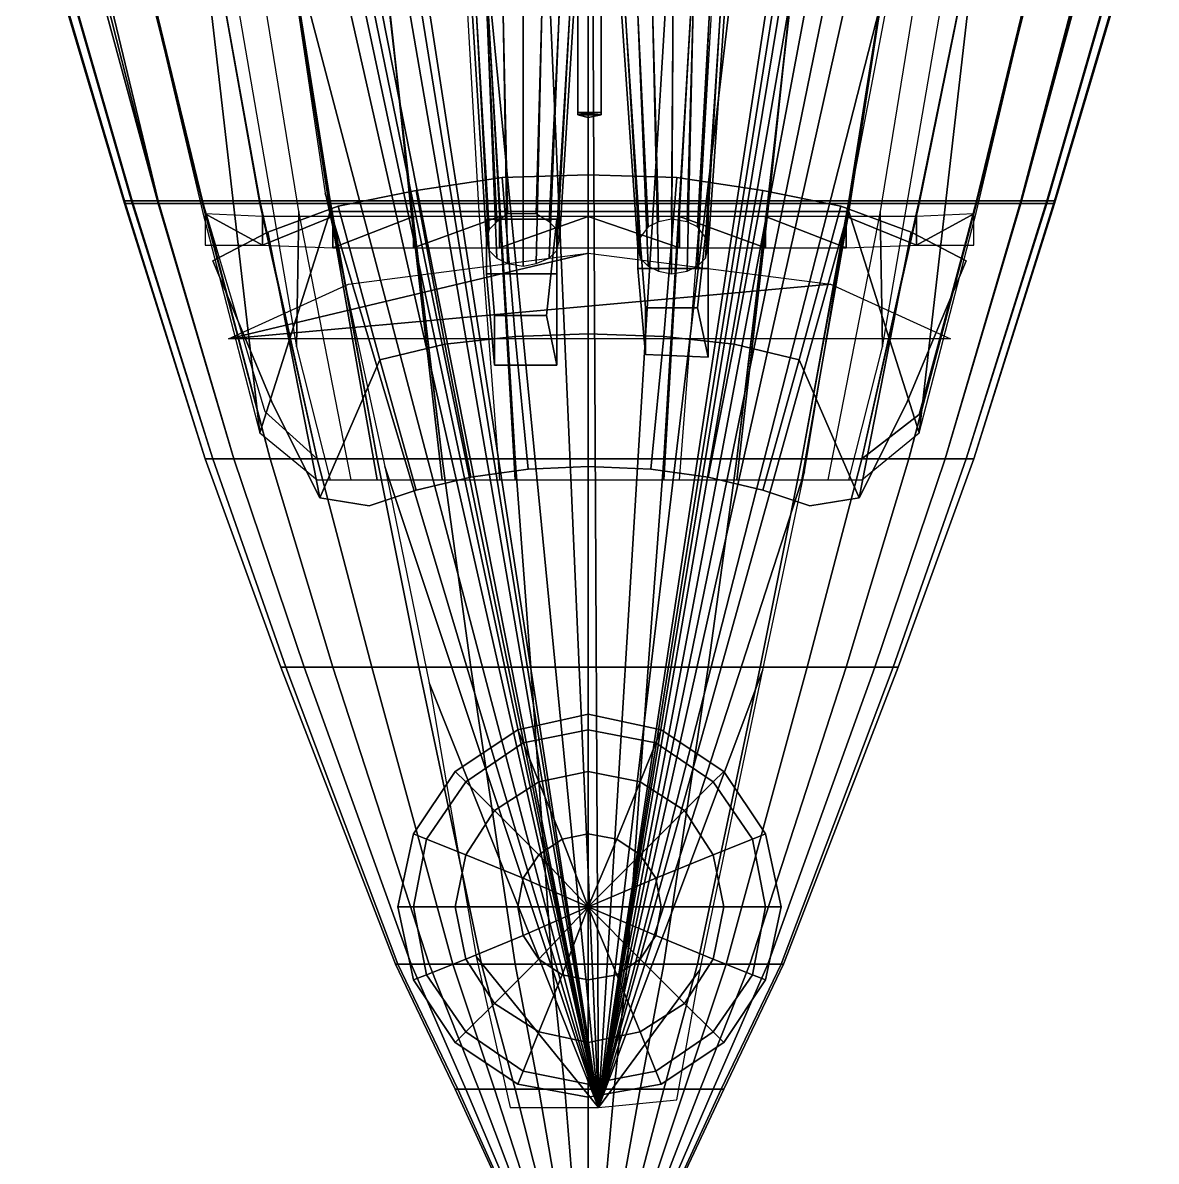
# Model space of a CAD drawing. Extents: x -1726 to 1721, y -2579 to 1769.
# Drawn here: x -217 to 218, y -1821.6 to -1384.6 of the extents above; entities that cross this region are included whole.
import ezdxf

# ---------------------------------------------------------------- set-up
doc = ezdxf.new("R2010")
doc.units = 0

msp = doc.modelspace()

# ---------------------------------------------------------------- linework, layer by layer
at = {"layer": '139051', "color": 1}
for points in [[(-55, -1508, -704), (-28, -1505, -694), (-33, -1444, -679), (-66, -1449, -691)], [(-28, -1505, -694), (0, -1504, -691), (0, -1443, -675), (-33, -1444, -679)], [(34, -1444, -679), (0, -1443, -675), (0, -1504, -691), (29, -1505, -694)], [(67, -1449, -691), (34, -1444, -679), (29, -1505, -694), (56, -1508, -704)], [(-80, -1514, -719), (-55, -1508, -704), (-66, -1449, -691), (-96, -1455, -709)], [(97, -1455, -709), (67, -1449, -691), (56, -1508, -704), (81, -1514, -719)], [(-103, -1567, -759), (-80, -1514, -719), (-96, -1455, -709), (-123, -1465, -734)], [(124, -1465, -734), (97, -1455, -709), (81, -1514, -719), (104, -1567, -759)], [(-121, -1531, -765), (-103, -1567, -759), (-123, -1465, -734), (-144, -1476, -765)], [(145, -1476, -765), (124, -1465, -734), (104, -1567, -759), (122, -1531, -765)], [(-45, -1559, -717), (-23, -1556, -709), (-28, -1505, -694), (-55, -1508, -704)], [(-23, -1556, -709), (0, -1555, -706), (0, -1504, -691), (-28, -1505, -694)], [(29, -1505, -694), (0, -1504, -691), (0, -1555, -706), (24, -1556, -709)], [(56, -1508, -704), (29, -1505, -694), (24, -1556, -709), (46, -1559, -717)], [(-66, -1564, -729), (-45, -1559, -717), (-55, -1508, -704), (-80, -1514, -719)], [(81, -1514, -719), (56, -1508, -704), (46, -1559, -717), (67, -1564, -729)], [(-84, -1570, -747), (-66, -1564, -729), (-80, -1514, -719), (-103, -1567, -759)], [(104, -1567, -759), (81, -1514, -719), (67, -1564, -729), (85, -1570, -747)]]:
    msp.add_3dface(points, dxfattribs=at)
at = {"layer": '140193', "color": 1}
for points in [[(-66, -1449, -691), (-33, -1444, -679), (-28, -1505, -694), (-55, -1508, -704)], [(-33, -1444, -679), (0, -1443, -675), (0, -1504, -691), (-28, -1505, -694)], [(29, -1505, -694), (0, -1504, -691), (0, -1443, -675), (34, -1444, -679)], [(56, -1508, -704), (29, -1505, -694), (34, -1444, -679), (67, -1449, -691)], [(-96, -1455, -709), (-66, -1449, -691), (-55, -1508, -704), (-80, -1514, -719)], [(81, -1514, -719), (56, -1508, -704), (67, -1449, -691), (97, -1455, -709)], [(-123, -1465, -734), (-96, -1455, -709), (-80, -1514, -719), (-103, -1567, -759)], [(104, -1567, -759), (81, -1514, -719), (97, -1455, -709), (124, -1465, -734)], [(-144, -1476, -765), (-123, -1465, -734), (-103, -1567, -759), (-121, -1531, -765)], [(122, -1531, -765), (104, -1567, -759), (124, -1465, -734), (145, -1476, -765)], [(-55, -1508, -704), (-28, -1505, -694), (-23, -1556, -709), (-45, -1559, -717)], [(-28, -1505, -694), (0, -1504, -691), (0, -1555, -706), (-23, -1556, -709)], [(24, -1556, -709), (0, -1555, -706), (0, -1504, -691), (29, -1505, -694)], [(46, -1559, -717), (24, -1556, -709), (29, -1505, -694), (56, -1508, -704)], [(-80, -1514, -719), (-55, -1508, -704), (-45, -1559, -717), (-66, -1564, -729)], [(67, -1564, -729), (46, -1559, -717), (56, -1508, -704), (81, -1514, -719)], [(-103, -1567, -759), (-80, -1514, -719), (-66, -1564, -729), (-84, -1570, -747)], [(85, -1570, -747), (67, -1564, -729), (81, -1514, -719), (104, -1567, -759)]]:
    msp.add_3dface(points, dxfattribs=at)
at = {"layer": '141335', "color": 1}
for points in [[(-138, -1506, -773), (-92, -1485, -717), (0, -1473, -684), (-138, -1506, -773)], [(-138, -1506, -773), (0, -1473, -684), (0, -1473, -684), (-138, -1506, -773)], [(-138, -1506, -773), (0, -1473, -684), (93, -1485, -717), (-138, -1506, -773)], [(-138, -1506, -773), (93, -1485, -717), (139, -1506, -773), (-138, -1506, -773)]]:
    msp.add_3dface(points, dxfattribs=at)
at = {"layer": '186173', "color": 1}
for points in [[(0, -1419, -860), (-4, -1419, -857), (-4, -1247, -822), (0, -1246, -825)], [(-4, -1419, -857), (-4, -1420, -852), (-4, -1248, -817), (-4, -1247, -822)], [(-4, -1420, -852), (0, -1421, -849), (0, -1249, -814), (-4, -1248, -817)], [(5, -1419, -857), (0, -1419, -860), (0, -1246, -825), (5, -1247, -822)], [(0, -1421, -849), (5, -1420, -852), (5, -1248, -817), (0, -1249, -814)], [(5, -1420, -852), (5, -1419, -857), (5, -1247, -822), (5, -1248, -817)], [(-4, -1420, -852), (-4, -1419, -857), (0, -1419, -860), (-4, -1420, -852)], [(-4, -1420, -852), (0, -1419, -860), (5, -1419, -857), (-4, -1420, -852)], [(-4, -1420, -852), (5, -1419, -857), (5, -1420, -852), (-4, -1420, -852)], [(-4, -1420, -852), (5, -1420, -852), (0, -1421, -849), (-4, -1420, -852)]]:
    msp.add_3dface(points, dxfattribs=at)
at = {"layer": '249143', "color": 1}
for points in [[(-38, -1472, -930), (-35, -1475, -927), (-42, -1302, -885), (-47, -1305, -892)], [(-35, -1475, -927), (-31, -1477, -924), (-34, -1300, -880), (-42, -1302, -885)], [(-31, -1477, -924), (-25, -1478, -924), (-25, -1299, -879), (-34, -1300, -880)], [(-25, -1478, -924), (-20, -1477, -924), (-16, -1300, -880), (-25, -1299, -879)], [(-20, -1477, -924), (-15, -1475, -927), (-8, -1302, -885), (-16, -1300, -880)], [(-15, -1475, -927), (-12, -1472, -930), (-3, -1305, -892), (-8, -1302, -885)], [(-39, -1468, -933), (-38, -1472, -930), (-47, -1305, -892), (-49, -1308, -901)], [(-12, -1472, -930), (-11, -1468, -933), (-1, -1308, -901), (-3, -1305, -892)], [(-38, -1464, -937), (-39, -1468, -933), (-49, -1308, -901), (-47, -1312, -909)], [(-11, -1468, -933), (-12, -1464, -937), (-3, -1312, -909), (-1, -1308, -901)], [(-35, -1461, -940), (-38, -1464, -937), (-47, -1312, -909), (-42, -1315, -917)], [(-31, -1458, -942), (-35, -1461, -940), (-42, -1315, -917), (-34, -1317, -921)], [(-15, -1461, -940), (-20, -1458, -942), (-16, -1317, -921), (-8, -1315, -917)], [(-12, -1464, -937), (-15, -1461, -940), (-8, -1315, -917), (-3, -1312, -909)], [(-25, -1458, -943), (-31, -1458, -942), (-34, -1317, -921), (-25, -1317, -923)], [(-20, -1458, -942), (-25, -1458, -943), (-25, -1317, -923), (-16, -1317, -921)]]:
    msp.add_3dface(points, dxfattribs=at)
at = {"layer": '255511', "color": 1}
for points in [[(16, -1306, -882), (10, -1309, -890), (20, -1475, -933), (23, -1478, -930)], [(23, -1305, -878), (16, -1306, -882), (23, -1478, -930), (27, -1480, -928)], [(33, -1304, -876), (23, -1305, -878), (27, -1480, -928), (32, -1481, -927)], [(42, -1305, -878), (33, -1304, -876), (32, -1481, -927), (38, -1480, -928)], [(50, -1306, -882), (42, -1305, -878), (38, -1480, -928), (42, -1478, -930)], [(55, -1309, -890), (50, -1306, -882), (42, -1478, -930), (45, -1475, -933)], [(10, -1309, -890), (8, -1312, -898), (19, -1471, -936), (20, -1475, -933)], [(57, -1312, -898), (55, -1309, -890), (45, -1475, -933), (46, -1471, -936)], [(8, -1312, -898), (10, -1316, -907), (20, -1467, -940), (19, -1471, -936)], [(55, -1316, -907), (57, -1312, -898), (46, -1471, -936), (45, -1467, -940)], [(10, -1316, -907), (16, -1318, -914), (23, -1463, -943), (20, -1467, -940)], [(16, -1318, -914), (23, -1320, -919), (27, -1461, -945), (23, -1463, -943)], [(42, -1320, -919), (50, -1318, -914), (42, -1463, -943), (38, -1461, -945)], [(50, -1318, -914), (55, -1316, -907), (45, -1467, -940), (42, -1463, -943)], [(23, -1320, -919), (33, -1321, -921), (32, -1460, -945), (27, -1461, -945)], [(33, -1321, -921), (42, -1320, -919), (38, -1461, -945), (32, -1460, -945)]]:
    msp.add_3dface(points, dxfattribs=at)
at = {"layer": '258197', "color": 1}
for points in [[(4, -1801, -884), (-94, -799, -1079), (-151, -796, -1080), (4, -1801, -884)], [(4, -1801, -884), (-151, -796, -1080), (-150, -848, -1072), (4, -1801, -884)], [(4, -1801, -884), (-40, -799, -1079), (-94, -799, -1079), (4, -1801, -884)], [(4, -1801, -884), (-1, -799, -1079), (-40, -799, -1079), (4, -1801, -884)], [(4, -1801, -884), (65, -799, -1079), (-1, -799, -1079), (4, -1801, -884)], [(4, -1801, -884), (154, -856, -1071), (157, -799, -1079), (4, -1801, -884)], [(4, -1801, -884), (157, -799, -1079), (123, -799, -1079), (4, -1801, -884)], [(4, -1801, -884), (123, -799, -1079), (65, -799, -1079), (4, -1801, -884)], [(4, -1801, -884), (-150, -848, -1072), (-146, -931, -1060), (4, -1801, -884)], [(4, -1801, -884), (147, -933, -1059), (154, -856, -1071), (4, -1801, -884)], [(4, -1801, -884), (-146, -931, -1060), (-140, -1073, -1038), (4, -1801, -884)], [(4, -1801, -884), (143, -997, -1050), (147, -933, -1059), (4, -1801, -884)], [(4, -1801, -884), (144, -1057, -1041), (143, -997, -1050), (4, -1801, -884)], [(4, -1801, -884), (139, -1141, -1028), (144, -1057, -1041), (4, -1801, -884)], [(4, -1801, -884), (-140, -1073, -1038), (-133, -1132, -1030), (4, -1801, -884)], [(4, -1801, -884), (-133, -1132, -1030), (-124, -1200, -1019), (4, -1801, -884)], [(4, -1801, -884), (128, -1246, -1012), (139, -1141, -1028), (4, -1801, -884)], [(4, -1801, -884), (-124, -1200, -1019), (-121, -1249, -1012), (4, -1801, -884)], [(4, -1801, -884), (-121, -1249, -1012), (-117, -1342, -989), (4, -1801, -884)], [(4, -1801, -884), (122, -1339, -990), (128, -1246, -1012), (4, -1801, -884)], [(4, -1801, -884), (99, -1460, -961), (122, -1339, -990), (4, -1801, -884)], [(4, -1801, -884), (-117, -1342, -989), (-101, -1450, -962), (4, -1801, -884)], [(4, -1801, -884), (-101, -1450, -962), (-78, -1555, -937), (4, -1801, -884)], [(4, -1801, -884), (83, -1557, -936), (99, -1460, -961), (4, -1801, -884)], [(4, -1801, -884), (-78, -1555, -937), (-61, -1638, -914), (4, -1801, -884)], [(4, -1801, -884), (67, -1633, -915), (83, -1557, -936), (4, -1801, -884)], [(4, -1801, -884), (43, -1748, -892), (67, -1633, -915), (4, -1801, -884)], [(4, -1801, -884), (-61, -1638, -914), (-43, -1743, -893), (4, -1801, -884)], [(4, -1801, -884), (-43, -1743, -893), (-30, -1801, -884), (4, -1801, -884)], [(4, -1801, -884), (34, -1798, -885), (43, -1748, -892), (4, -1801, -884)]]:
    msp.add_3dface(points, dxfattribs=at)
at = {"layer": '258645', "color": 1}
for points in [[(-147, -1458, -748), (-147, -1470, -748), (-125, -1470, -720), (-147, -1458, -748)], [(-125, -1470, -720), (-125, -1459, -720), (-147, -1458, -748), (-125, -1470, -720)], [(-98, -1459, -697), (-125, -1470, -720), (-98, -1471, -697), (-98, -1459, -697)], [(-98, -1459, -697), (-125, -1459, -720), (-125, -1470, -720), (-98, -1459, -697)], [(-67, -1459, -680), (-98, -1471, -697), (-67, -1471, -680), (-67, -1459, -680)], [(-67, -1459, -680), (-98, -1459, -697), (-98, -1471, -697), (-67, -1459, -680)], [(-34, -1459, -669), (-67, -1471, -680), (-34, -1471, -669), (-34, -1459, -669)], [(-34, -1459, -669), (-67, -1459, -680), (-67, -1471, -680), (-34, -1459, -669)], [(0, -1459, -666), (-34, -1471, -669), (0, -1471, -666), (0, -1459, -666)], [(-34, -1471, -669), (0, -1459, -666), (-34, -1459, -669), (-34, -1471, -669)], [(0, -1471, -666), (35, -1471, -669), (0, -1459, -666), (0, -1471, -666)], [(35, -1459, -669), (0, -1459, -666), (35, -1471, -669), (35, -1459, -669)], [(35, -1471, -669), (68, -1471, -680), (35, -1459, -669), (35, -1471, -669)], [(68, -1471, -680), (68, -1459, -680), (35, -1459, -669), (68, -1471, -680)], [(68, -1471, -680), (99, -1471, -697), (68, -1459, -680), (68, -1471, -680)], [(99, -1471, -697), (99, -1459, -697), (68, -1459, -680), (99, -1471, -697)], [(99, -1471, -697), (126, -1470, -720), (99, -1459, -697), (99, -1471, -697)], [(126, -1470, -720), (126, -1459, -720), (99, -1459, -697), (126, -1470, -720)], [(126, -1470, -720), (148, -1470, -748), (148, -1458, -748), (126, -1470, -720)], [(148, -1458, -748), (126, -1459, -720), (126, -1470, -720), (148, -1458, -748)]]:
    msp.add_3dface(points, dxfattribs=at)
at = {"layer": '261781', "color": 1}
for points in [[(-209, -1336, -892), (-213, -1336, -850), (-178, -1454, -850), (-175, -1454, -885)], [(-213, -1336, -850), (-209, -1336, -808), (-175, -1454, -815), (-178, -1454, -850)], [(-197, -1336, -932), (-209, -1336, -892), (-175, -1454, -885), (-165, -1454, -918)], [(-209, -1336, -808), (-195, -1336, -773), (-165, -1454, -781), (-175, -1454, -815)], [(-177, -1336, -969), (-197, -1336, -932), (-165, -1454, -918), (-148, -1454, -949)], [(-195, -1336, -773), (-177, -1336, -731), (-148, -1454, -750), (-165, -1454, -781)], [(-147, -1336, -997), (-177, -1336, -969), (-148, -1454, -949), (-126, -1454, -977)], [(-118, -1336, -1028), (-147, -1336, -997), (-126, -1454, -977), (-99, -1454, -999)], [(-81, -1336, -1048), (-118, -1336, -1028), (-99, -1454, -999), (-68, -1454, -1016)], [(-41, -1336, -1060), (-81, -1336, -1048), (-68, -1454, -1016), (-34, -1454, -1026)], [(0, -1336, -1064), (-41, -1336, -1060), (-34, -1454, -1026), (0, -1454, -1029)], [(0, -1454, -1029), (35, -1454, -1026), (42, -1336, -1060), (0, -1336, -1064)], [(35, -1454, -1026), (69, -1454, -1016), (82, -1336, -1048), (42, -1336, -1060)], [(69, -1454, -1016), (100, -1454, -999), (119, -1336, -1028), (82, -1336, -1048)], [(100, -1454, -999), (127, -1454, -977), (151, -1336, -997), (119, -1336, -1028)], [(127, -1454, -977), (149, -1454, -949), (178, -1336, -969), (151, -1336, -997)], [(166, -1454, -781), (149, -1454, -750), (178, -1336, -731), (197, -1335, -773)], [(149, -1454, -949), (166, -1454, -918), (198, -1336, -932), (178, -1336, -969)], [(176, -1454, -815), (166, -1454, -781), (197, -1335, -773), (210, -1336, -808)], [(166, -1454, -918), (176, -1454, -885), (210, -1336, -892), (198, -1336, -932)], [(176, -1454, -885), (179, -1454, -850), (214, -1336, -850), (210, -1336, -892)], [(179, -1454, -850), (176, -1454, -815), (210, -1336, -808), (214, -1336, -850)], [(-175, -1454, -885), (-178, -1454, -850), (-147, -1552, -850), (-144, -1552, -879)], [(-178, -1454, -850), (-175, -1454, -815), (-144, -1552, -821), (-147, -1552, -850)], [(-165, -1454, -918), (-175, -1454, -885), (-144, -1552, -879), (-136, -1552, -906)], [(-175, -1454, -815), (-165, -1454, -781), (-136, -1552, -793), (-144, -1552, -821)], [(-148, -1454, -949), (-165, -1454, -918), (-136, -1552, -906), (-122, -1552, -932)], [(-165, -1454, -781), (-148, -1454, -750), (-122, -1552, -768), (-136, -1552, -793)], [(-126, -1454, -977), (-148, -1454, -949), (-122, -1552, -932), (-104, -1552, -954)], [(-99, -1454, -999), (-126, -1454, -977), (-104, -1552, -954), (-81, -1552, -973)], [(-68, -1454, -1016), (-99, -1454, -999), (-81, -1552, -973), (-56, -1552, -986)], [(-34, -1454, -1026), (-68, -1454, -1016), (-56, -1552, -986), (-28, -1552, -995)], [(0, -1454, -1029), (-34, -1454, -1026), (-28, -1552, -995), (0, -1552, -998)], [(0, -1552, -998), (29, -1552, -995), (35, -1454, -1026), (0, -1454, -1029)], [(29, -1552, -995), (57, -1552, -986), (69, -1454, -1016), (35, -1454, -1026)], [(57, -1552, -986), (82, -1552, -973), (100, -1454, -999), (69, -1454, -1016)], [(82, -1552, -973), (105, -1552, -954), (127, -1454, -977), (100, -1454, -999)], [(105, -1552, -954), (123, -1552, -932), (149, -1454, -949), (127, -1454, -977)], [(123, -1552, -768), (105, -1552, -745), (127, -1535, -756), (149, -1454, -750)], [(123, -1552, -932), (137, -1552, -906), (166, -1454, -918), (149, -1454, -949)], [(137, -1552, -793), (123, -1552, -768), (149, -1454, -750), (166, -1454, -781)], [(137, -1552, -906), (145, -1552, -879), (176, -1454, -885), (166, -1454, -918)], [(145, -1552, -821), (137, -1552, -793), (166, -1454, -781), (176, -1454, -815)], [(145, -1552, -879), (148, -1552, -850), (179, -1454, -850), (176, -1454, -885)], [(148, -1552, -850), (145, -1552, -821), (176, -1454, -815), (179, -1454, -850)], [(-144, -1552, -879), (-147, -1552, -850), (-118, -1632, -850), (-116, -1632, -873)], [(-147, -1552, -850), (-144, -1552, -821), (-116, -1632, -827), (-118, -1632, -850)], [(-136, -1552, -906), (-144, -1552, -879), (-116, -1632, -873), (-109, -1632, -895)], [(-144, -1552, -821), (-136, -1552, -793), (-109, -1632, -804), (-116, -1632, -827)], [(-122, -1552, -932), (-136, -1552, -906), (-109, -1632, -895), (-98, -1632, -916)], [(-136, -1552, -793), (-122, -1552, -768), (-98, -1632, -784), (-109, -1632, -804)], [(-104, -1552, -954), (-122, -1552, -932), (-98, -1632, -916), (-83, -1632, -934)], [(-122, -1552, -768), (-104, -1552, -745), (-83, -1632, -765), (-98, -1632, -784)], [(-81, -1552, -973), (-104, -1552, -954), (-83, -1632, -934), (-65, -1632, -949)], [(-104, -1552, -745), (-81, -1552, -727), (-65, -1632, -751), (-83, -1632, -765)], [(-56, -1552, -986), (-81, -1552, -973), (-65, -1632, -949), (-45, -1632, -960)], [(-81, -1552, -727), (-56, -1552, -713), (-45, -1632, -740), (-65, -1632, -751)], [(-28, -1552, -995), (-56, -1552, -986), (-45, -1632, -960), (-22, -1632, -967)], [(-56, -1552, -713), (-28, -1552, -705), (-22, -1632, -733), (-45, -1632, -740)], [(0, -1552, -998), (-28, -1552, -995), (-22, -1632, -967), (0, -1632, -969)], [(-28, -1552, -705), (0, -1552, -702), (0, -1632, -731), (-22, -1632, -733)], [(0, -1632, -969), (23, -1632, -967), (29, -1552, -995), (0, -1552, -998)], [(23, -1632, -733), (0, -1632, -731), (0, -1552, -702), (29, -1552, -705)], [(23, -1632, -967), (46, -1632, -960), (57, -1552, -986), (29, -1552, -995)], [(46, -1632, -740), (23, -1632, -733), (29, -1552, -705), (57, -1552, -713)], [(46, -1632, -960), (66, -1632, -949), (82, -1552, -973), (57, -1552, -986)], [(66, -1632, -751), (46, -1632, -740), (57, -1552, -713), (82, -1552, -727)], [(66, -1632, -949), (84, -1632, -934), (105, -1552, -954), (82, -1552, -973)], [(84, -1632, -765), (66, -1632, -751), (82, -1552, -727), (105, -1552, -745)], [(84, -1632, -934), (99, -1632, -916), (123, -1552, -932), (105, -1552, -954)], [(99, -1632, -784), (84, -1632, -765), (105, -1552, -745), (123, -1552, -768)], [(99, -1632, -916), (110, -1632, -895), (137, -1552, -906), (123, -1552, -932)], [(110, -1632, -804), (99, -1632, -784), (123, -1552, -768), (137, -1552, -793)], [(110, -1632, -895), (117, -1632, -873), (145, -1552, -879), (137, -1552, -906)], [(117, -1632, -827), (110, -1632, -804), (137, -1552, -793), (145, -1552, -821)], [(117, -1632, -873), (119, -1632, -850), (148, -1552, -850), (145, -1552, -879)], [(119, -1632, -850), (117, -1632, -827), (145, -1552, -821), (148, -1552, -850)], [(-116, -1632, -873), (-118, -1632, -850), (-74, -1746, -850), (-73, -1746, -864)], [(-118, -1632, -850), (-116, -1632, -827), (-73, -1746, -835), (-74, -1746, -850)], [(-109, -1632, -895), (-116, -1632, -873), (-73, -1746, -864), (-68, -1746, -879)], [(-116, -1632, -827), (-109, -1632, -804), (-68, -1746, -821), (-73, -1746, -835)], [(-98, -1632, -916), (-109, -1632, -895), (-68, -1746, -879), (-61, -1746, -892)], [(-109, -1632, -804), (-98, -1632, -784), (-61, -1746, -808), (-68, -1746, -821)], [(-83, -1632, -934), (-98, -1632, -916), (-61, -1746, -892), (-52, -1746, -903)], [(-98, -1632, -784), (-83, -1632, -765), (-52, -1746, -797), (-61, -1746, -808)], [(-65, -1632, -949), (-83, -1632, -934), (-52, -1746, -903), (-41, -1746, -912)], [(-83, -1632, -765), (-65, -1632, -751), (-41, -1746, -787), (-52, -1746, -797)], [(-45, -1632, -960), (-65, -1632, -949), (-41, -1746, -912), (-28, -1746, -919)], [(-65, -1632, -751), (-45, -1632, -740), (-28, -1746, -780), (-41, -1746, -787)], [(-22, -1632, -967), (-45, -1632, -960), (-28, -1746, -919), (-14, -1746, -923)], [(-45, -1632, -740), (-22, -1632, -733), (-14, -1746, -776), (-28, -1746, -780)], [(0, -1632, -969), (-22, -1632, -967), (-14, -1746, -923), (0, -1746, -925)], [(-22, -1632, -733), (0, -1632, -731), (0, -1746, -775), (-14, -1746, -776)], [(0, -1746, -925), (15, -1746, -923), (23, -1632, -967), (0, -1632, -969)], [(15, -1746, -776), (0, -1746, -775), (0, -1632, -731), (23, -1632, -733)], [(15, -1746, -923), (29, -1746, -919), (46, -1632, -960), (23, -1632, -967)], [(29, -1746, -780), (15, -1746, -776), (23, -1632, -733), (46, -1632, -740)], [(29, -1746, -919), (42, -1746, -912), (66, -1632, -949), (46, -1632, -960)], [(42, -1746, -787), (29, -1746, -780), (46, -1632, -740), (66, -1632, -751)], [(42, -1746, -912), (53, -1746, -903), (84, -1632, -934), (66, -1632, -949)], [(53, -1746, -797), (42, -1746, -787), (66, -1632, -751), (84, -1632, -765)], [(53, -1746, -903), (62, -1746, -892), (99, -1632, -916), (84, -1632, -934)], [(62, -1746, -808), (53, -1746, -797), (84, -1632, -765), (99, -1632, -784)], [(62, -1746, -892), (69, -1746, -879), (110, -1632, -895), (99, -1632, -916)], [(69, -1746, -821), (62, -1746, -808), (99, -1632, -784), (110, -1632, -804)], [(69, -1746, -879), (74, -1746, -864), (117, -1632, -873), (110, -1632, -895)], [(74, -1746, -835), (69, -1746, -821), (110, -1632, -804), (117, -1632, -827)], [(74, -1746, -864), (75, -1746, -850), (119, -1632, -850), (117, -1632, -873)], [(75, -1746, -850), (74, -1746, -835), (117, -1632, -827), (119, -1632, -850)], [(-73, -1746, -864), (-74, -1746, -850), (-51, -1794, -850), (-50, -1794, -860)], [(-74, -1746, -850), (-73, -1746, -835), (-50, -1794, -840), (-51, -1794, -850)], [(-68, -1746, -879), (-73, -1746, -864), (-50, -1794, -860), (-47, -1794, -870)], [(-73, -1746, -835), (-68, -1746, -821), (-47, -1794, -830), (-50, -1794, -840)], [(-61, -1746, -892), (-68, -1746, -879), (-47, -1794, -870), (-42, -1794, -879)], [(-68, -1746, -821), (-61, -1746, -808), (-42, -1794, -821), (-47, -1794, -830)], [(-52, -1746, -903), (-61, -1746, -892), (-42, -1794, -879), (-36, -1794, -887)], [(-61, -1746, -808), (-52, -1746, -797), (-36, -1794, -813), (-42, -1794, -821)], [(-41, -1746, -912), (-52, -1746, -903), (-36, -1794, -887), (-28, -1794, -893)], [(-52, -1746, -797), (-41, -1746, -787), (-28, -1794, -806), (-36, -1794, -813)], [(-28, -1746, -919), (-41, -1746, -912), (-28, -1794, -893), (-19, -1794, -898)], [(-41, -1746, -787), (-28, -1746, -780), (-19, -1794, -802), (-28, -1794, -806)], [(-14, -1746, -923), (-28, -1746, -919), (-19, -1794, -898), (-9, -1794, -901)], [(-28, -1746, -780), (-14, -1746, -776), (-9, -1794, -799), (-19, -1794, -802)], [(0, -1746, -925), (-14, -1746, -923), (-9, -1794, -901), (0, -1794, -902)], [(-14, -1746, -776), (0, -1746, -775), (0, -1794, -798), (-9, -1794, -799)], [(0, -1794, -902), (10, -1794, -901), (15, -1746, -923), (0, -1746, -925)], [(10, -1794, -799), (0, -1794, -798), (0, -1746, -775), (15, -1746, -776)], [(10, -1794, -901), (20, -1794, -898), (29, -1746, -919), (15, -1746, -923)], [(20, -1794, -802), (10, -1794, -799), (15, -1746, -776), (29, -1746, -780)], [(20, -1794, -898), (29, -1794, -893), (42, -1746, -912), (29, -1746, -919)], [(29, -1794, -806), (20, -1794, -802), (29, -1746, -780), (42, -1746, -787)], [(29, -1794, -893), (37, -1794, -887), (53, -1746, -903), (42, -1746, -912)], [(37, -1794, -813), (29, -1794, -806), (42, -1746, -787), (53, -1746, -797)], [(37, -1794, -887), (43, -1794, -879), (62, -1746, -892), (53, -1746, -903)], [(43, -1794, -821), (37, -1794, -813), (53, -1746, -797), (62, -1746, -808)], [(43, -1794, -879), (48, -1794, -870), (69, -1746, -879), (62, -1746, -892)], [(48, -1794, -830), (43, -1794, -821), (62, -1746, -808), (69, -1746, -821)], [(48, -1794, -870), (51, -1794, -860), (74, -1746, -864), (69, -1746, -879)], [(51, -1794, -840), (48, -1794, -830), (69, -1746, -821), (74, -1746, -835)], [(51, -1794, -860), (52, -1794, -850), (75, -1746, -850), (74, -1746, -864)], [(52, -1794, -850), (51, -1794, -840), (74, -1746, -835), (75, -1746, -850)], [(-50, -1794, -860), (-51, -1794, -850), (0, -1905, -850)], [(-51, -1794, -850), (-50, -1794, -840), (0, -1905, -850)], [(-47, -1794, -870), (-50, -1794, -860), (0, -1905, -850)], [(-50, -1794, -840), (-47, -1794, -830), (0, -1905, -850)], [(-42, -1794, -879), (-47, -1794, -870), (0, -1905, -850)], [(-47, -1794, -830), (-42, -1794, -821), (0, -1905, -850)], [(-36, -1794, -887), (-42, -1794, -879), (0, -1905, -850)], [(-42, -1794, -821), (-36, -1794, -813), (0, -1905, -850)], [(-28, -1794, -893), (-36, -1794, -887), (0, -1905, -850)], [(-36, -1794, -813), (-28, -1794, -806), (0, -1905, -850)], [(-19, -1794, -898), (-28, -1794, -893), (0, -1905, -850)], [(-28, -1794, -806), (-19, -1794, -802), (0, -1905, -850)], [(-9, -1794, -901), (-19, -1794, -898), (0, -1905, -850)], [(-19, -1794, -802), (-9, -1794, -799), (0, -1905, -850)], [(0, -1794, -902), (-9, -1794, -901), (0, -1905, -850)], [(-9, -1794, -799), (0, -1794, -798), (0, -1905, -850)], [(0, -1905, -850), (0, -1905, -850), (10, -1794, -901), (0, -1794, -902)], [(0, -1905, -850), (0, -1905, -850), (20, -1794, -898), (10, -1794, -901)], [(0, -1905, -850), (0, -1905, -850), (29, -1794, -893), (20, -1794, -898)], [(0, -1905, -850), (0, -1905, -850), (37, -1794, -887), (29, -1794, -893)], [(0, -1905, -850), (0, -1905, -850), (43, -1794, -879), (37, -1794, -887)], [(0, -1905, -850), (0, -1905, -850), (48, -1794, -870), (43, -1794, -879)], [(0, -1905, -850), (0, -1905, -850), (51, -1794, -860), (48, -1794, -870)], [(0, -1905, -850), (0, -1905, -850), (52, -1794, -850), (51, -1794, -860)], [(0, -1905, -850), (0, -1905, -850), (51, -1794, -840), (52, -1794, -850)], [(0, -1905, -850), (0, -1905, -850), (48, -1794, -830), (51, -1794, -840)], [(0, -1905, -850), (0, -1905, -850), (43, -1794, -821), (48, -1794, -830)], [(0, -1905, -850), (0, -1905, -850), (37, -1794, -813), (43, -1794, -821)], [(0, -1905, -850), (0, -1905, -850), (29, -1794, -806), (37, -1794, -813)], [(0, -1905, -850), (0, -1905, -850), (20, -1794, -802), (29, -1794, -806)], [(0, -1905, -850), (0, -1905, -850), (10, -1794, -799), (20, -1794, -802)], [(0, -1905, -850), (0, -1905, -850), (0, -1794, -798), (10, -1794, -799)]]:
    msp.add_3dface(points, dxfattribs=at)
at = {"layer": '319107', "color": 1}
for points in [[(-175, -1453, -885), (-178, -1453, -850), (-217, -1321, -850), (-213, -1321, -892)], [(-178, -1453, -850), (-175, -1453, -815), (-213, -1321, -807), (-217, -1321, -850)], [(-165, -1453, -919), (-175, -1453, -885), (-213, -1321, -892), (-197, -1320, -934)], [(-175, -1453, -815), (-165, -1453, -781), (-197, -1320, -770), (-213, -1321, -807)], [(-148, -1453, -950), (-165, -1453, -919), (-197, -1320, -934), (-180, -1321, -971)], [(-165, -1453, -781), (-148, -1453, -750), (-180, -1321, -729), (-197, -1320, -770)], [(-126, -1453, -977), (-148, -1453, -950), (-180, -1321, -971), (-150, -1320, -1002)], [(-99, -1453, -999), (-126, -1453, -977), (-150, -1320, -1002), (-120, -1321, -1031)], [(-68, -1453, -1016), (-99, -1453, -999), (-120, -1321, -1031), (-83, -1321, -1052)], [(-34, -1453, -1026), (-68, -1453, -1016), (-83, -1321, -1052), (-42, -1321, -1064)], [(0, -1453, -1029), (-34, -1453, -1026), (-42, -1321, -1064), (0, -1321, -1068)], [(0, -1321, -1068), (43, -1321, -1064), (35, -1453, -1026), (0, -1453, -1029)], [(43, -1321, -1064), (84, -1321, -1052), (69, -1453, -1016), (35, -1453, -1026)], [(84, -1321, -1052), (121, -1321, -1031), (100, -1453, -999), (69, -1453, -1016)], [(121, -1321, -1031), (154, -1321, -1000), (127, -1453, -977), (100, -1453, -999)], [(154, -1321, -1000), (181, -1321, -971), (149, -1453, -950), (127, -1453, -977)], [(201, -1320, -771), (181, -1321, -729), (149, -1453, -750), (166, -1453, -781)], [(181, -1321, -971), (202, -1321, -934), (166, -1453, -919), (149, -1453, -950)], [(214, -1321, -807), (201, -1320, -771), (166, -1453, -781), (176, -1453, -815)], [(202, -1321, -934), (214, -1321, -892), (176, -1453, -885), (166, -1453, -919)], [(214, -1321, -892), (218, -1321, -850), (179, -1453, -850), (176, -1453, -885)], [(218, -1321, -850), (214, -1321, -807), (176, -1453, -815), (179, -1453, -850)], [(-144, -1552, -879), (-147, -1552, -850), (-178, -1453, -850), (-175, -1453, -885)], [(-147, -1552, -850), (-144, -1552, -821), (-175, -1453, -815), (-178, -1453, -850)], [(-136, -1552, -906), (-144, -1552, -879), (-175, -1453, -885), (-165, -1453, -919)], [(-144, -1552, -821), (-136, -1552, -793), (-165, -1453, -781), (-175, -1453, -815)], [(-122, -1552, -932), (-136, -1552, -906), (-165, -1453, -919), (-148, -1453, -950)], [(-136, -1552, -793), (-122, -1552, -768), (-148, -1453, -750), (-165, -1453, -781)], [(-104, -1552, -954), (-122, -1552, -932), (-148, -1453, -950), (-126, -1453, -977)], [(-122, -1552, -768), (-104, -1552, -745), (-124, -1534, -756), (-148, -1453, -750)], [(-81, -1552, -973), (-104, -1552, -954), (-126, -1453, -977), (-99, -1453, -999)], [(-56, -1552, -986), (-81, -1552, -973), (-99, -1453, -999), (-68, -1453, -1016)], [(-28, -1552, -995), (-56, -1552, -986), (-68, -1453, -1016), (-34, -1453, -1026)], [(0, -1552, -998), (-28, -1552, -995), (-34, -1453, -1026), (0, -1453, -1029)], [(0, -1453, -1029), (35, -1453, -1026), (29, -1552, -995), (0, -1552, -998)], [(35, -1453, -1026), (69, -1453, -1016), (57, -1552, -986), (29, -1552, -995)], [(69, -1453, -1016), (100, -1453, -999), (82, -1552, -973), (57, -1552, -986)], [(100, -1453, -999), (127, -1453, -977), (105, -1552, -954), (82, -1552, -973)], [(127, -1453, -977), (149, -1453, -950), (123, -1552, -932), (105, -1552, -954)], [(149, -1453, -750), (127, -1535, -756), (105, -1552, -745), (123, -1552, -768)], [(149, -1453, -950), (166, -1453, -919), (137, -1552, -906), (123, -1552, -932)], [(166, -1453, -781), (149, -1453, -750), (123, -1552, -768), (137, -1552, -793)], [(166, -1453, -919), (176, -1453, -885), (145, -1552, -879), (137, -1552, -906)], [(176, -1453, -815), (166, -1453, -781), (137, -1552, -793), (145, -1552, -821)], [(176, -1453, -885), (179, -1453, -850), (148, -1552, -850), (145, -1552, -879)], [(179, -1453, -850), (176, -1453, -815), (145, -1552, -821), (148, -1552, -850)], [(-116, -1632, -873), (-118, -1632, -850), (-147, -1552, -850), (-144, -1552, -879)], [(-118, -1632, -850), (-116, -1632, -827), (-144, -1552, -821), (-147, -1552, -850)], [(-109, -1632, -896), (-116, -1632, -873), (-144, -1552, -879), (-136, -1552, -906)], [(-116, -1632, -827), (-109, -1632, -804), (-136, -1552, -793), (-144, -1552, -821)], [(-98, -1632, -916), (-109, -1632, -896), (-136, -1552, -906), (-122, -1552, -932)], [(-109, -1632, -804), (-98, -1632, -784), (-122, -1552, -768), (-136, -1552, -793)], [(-83, -1632, -934), (-98, -1632, -916), (-122, -1552, -932), (-104, -1552, -954)], [(-98, -1632, -784), (-83, -1632, -766), (-104, -1552, -745), (-122, -1552, -768)], [(-65, -1632, -949), (-83, -1632, -934), (-104, -1552, -954), (-81, -1552, -973)], [(-83, -1632, -766), (-65, -1632, -751), (-81, -1552, -727), (-104, -1552, -745)], [(-45, -1632, -960), (-65, -1632, -949), (-81, -1552, -973), (-56, -1552, -986)], [(-65, -1632, -751), (-45, -1632, -740), (-56, -1552, -713), (-81, -1552, -727)], [(-22, -1632, -967), (-45, -1632, -960), (-56, -1552, -986), (-28, -1552, -995)], [(-45, -1632, -740), (-22, -1632, -733), (-28, -1552, -705), (-56, -1552, -713)], [(0, -1632, -969), (-22, -1632, -967), (-28, -1552, -995), (0, -1552, -998)], [(-22, -1632, -733), (0, -1632, -731), (0, -1552, -702), (-28, -1552, -705)], [(0, -1552, -998), (29, -1552, -995), (23, -1632, -967), (0, -1632, -969)], [(29, -1552, -705), (0, -1552, -702), (0, -1632, -731), (23, -1632, -733)], [(29, -1552, -995), (57, -1552, -986), (46, -1632, -960), (23, -1632, -967)], [(57, -1552, -713), (29, -1552, -705), (23, -1632, -733), (46, -1632, -740)], [(57, -1552, -986), (82, -1552, -973), (66, -1632, -949), (46, -1632, -960)], [(82, -1552, -727), (57, -1552, -713), (46, -1632, -740), (66, -1632, -751)], [(82, -1552, -973), (105, -1552, -954), (84, -1632, -934), (66, -1632, -949)], [(105, -1552, -745), (82, -1552, -727), (66, -1632, -751), (84, -1632, -766)], [(105, -1552, -954), (123, -1552, -932), (99, -1632, -916), (84, -1632, -934)], [(123, -1552, -768), (105, -1552, -745), (84, -1632, -766), (99, -1632, -784)], [(123, -1552, -932), (137, -1552, -906), (110, -1632, -896), (99, -1632, -916)], [(137, -1552, -793), (123, -1552, -768), (99, -1632, -784), (110, -1632, -804)], [(137, -1552, -906), (145, -1552, -879), (117, -1632, -873), (110, -1632, -896)], [(145, -1552, -821), (137, -1552, -793), (110, -1632, -804), (117, -1632, -827)], [(145, -1552, -879), (148, -1552, -850), (119, -1632, -850), (117, -1632, -873)], [(148, -1552, -850), (145, -1552, -821), (117, -1632, -827), (119, -1632, -850)], [(-73, -1746, -865), (-74, -1746, -850), (-118, -1632, -850), (-116, -1632, -873)], [(-74, -1746, -850), (-73, -1746, -835), (-116, -1632, -827), (-118, -1632, -850)], [(-68, -1746, -879), (-73, -1746, -865), (-116, -1632, -873), (-109, -1632, -896)], [(-73, -1746, -835), (-68, -1746, -821), (-109, -1632, -804), (-116, -1632, -827)], [(-61, -1746, -892), (-68, -1746, -879), (-109, -1632, -896), (-98, -1632, -916)], [(-68, -1746, -821), (-61, -1746, -808), (-98, -1632, -784), (-109, -1632, -804)], [(-52, -1746, -903), (-61, -1746, -892), (-98, -1632, -916), (-83, -1632, -934)], [(-61, -1746, -808), (-52, -1746, -797), (-83, -1632, -766), (-98, -1632, -784)], [(-41, -1746, -912), (-52, -1746, -903), (-83, -1632, -934), (-65, -1632, -949)], [(-52, -1746, -797), (-41, -1746, -787), (-65, -1632, -751), (-83, -1632, -766)], [(-28, -1746, -919), (-41, -1746, -912), (-65, -1632, -949), (-45, -1632, -960)], [(-41, -1746, -787), (-28, -1746, -780), (-45, -1632, -740), (-65, -1632, -751)], [(-14, -1746, -924), (-28, -1746, -919), (-45, -1632, -960), (-22, -1632, -967)], [(-28, -1746, -780), (-14, -1746, -776), (-22, -1632, -733), (-45, -1632, -740)], [(0, -1746, -925), (-14, -1746, -924), (-22, -1632, -967), (0, -1632, -969)], [(-14, -1746, -776), (0, -1746, -775), (0, -1632, -731), (-22, -1632, -733)], [(0, -1632, -969), (23, -1632, -967), (15, -1746, -924), (0, -1746, -925)], [(23, -1632, -733), (0, -1632, -731), (0, -1746, -775), (15, -1746, -776)], [(23, -1632, -967), (46, -1632, -960), (29, -1746, -919), (15, -1746, -924)], [(46, -1632, -740), (23, -1632, -733), (15, -1746, -776), (29, -1746, -780)], [(46, -1632, -960), (66, -1632, -949), (42, -1746, -912), (29, -1746, -919)], [(66, -1632, -751), (46, -1632, -740), (29, -1746, -780), (42, -1746, -787)], [(66, -1632, -949), (84, -1632, -934), (53, -1746, -903), (42, -1746, -912)], [(84, -1632, -766), (66, -1632, -751), (42, -1746, -787), (53, -1746, -797)], [(84, -1632, -934), (99, -1632, -916), (62, -1746, -892), (53, -1746, -903)], [(99, -1632, -784), (84, -1632, -766), (53, -1746, -797), (62, -1746, -808)], [(99, -1632, -916), (110, -1632, -896), (69, -1746, -879), (62, -1746, -892)], [(110, -1632, -804), (99, -1632, -784), (62, -1746, -808), (69, -1746, -821)], [(110, -1632, -896), (117, -1632, -873), (74, -1746, -865), (69, -1746, -879)], [(117, -1632, -827), (110, -1632, -804), (69, -1746, -821), (74, -1746, -835)], [(117, -1632, -873), (119, -1632, -850), (75, -1746, -850), (74, -1746, -865)], [(119, -1632, -850), (117, -1632, -827), (74, -1746, -835), (75, -1746, -850)], [(-50, -1794, -860), (-51, -1794, -850), (-74, -1746, -850), (-73, -1746, -865)], [(-51, -1794, -850), (-50, -1794, -840), (-73, -1746, -835), (-74, -1746, -850)], [(-47, -1794, -870), (-50, -1794, -860), (-73, -1746, -865), (-68, -1746, -879)], [(-50, -1794, -840), (-47, -1794, -830), (-68, -1746, -821), (-73, -1746, -835)], [(-42, -1794, -879), (-47, -1794, -870), (-68, -1746, -879), (-61, -1746, -892)], [(-47, -1794, -830), (-42, -1794, -821), (-61, -1746, -808), (-68, -1746, -821)], [(-36, -1794, -887), (-42, -1794, -879), (-61, -1746, -892), (-52, -1746, -903)], [(-42, -1794, -821), (-36, -1794, -813), (-52, -1746, -797), (-61, -1746, -808)], [(-28, -1794, -893), (-36, -1794, -887), (-52, -1746, -903), (-41, -1746, -912)], [(-36, -1794, -813), (-28, -1794, -807), (-41, -1746, -787), (-52, -1746, -797)], [(-19, -1794, -898), (-28, -1794, -893), (-41, -1746, -912), (-28, -1746, -919)], [(-28, -1794, -807), (-19, -1794, -802), (-28, -1746, -780), (-41, -1746, -787)], [(-9, -1794, -901), (-19, -1794, -898), (-28, -1746, -919), (-14, -1746, -924)], [(-19, -1794, -802), (-9, -1794, -799), (-14, -1746, -776), (-28, -1746, -780)], [(0, -1794, -902), (-9, -1794, -901), (-14, -1746, -924), (0, -1746, -925)], [(-9, -1794, -799), (0, -1794, -798), (0, -1746, -775), (-14, -1746, -776)], [(0, -1746, -925), (15, -1746, -924), (10, -1794, -901), (0, -1794, -902)], [(15, -1746, -776), (0, -1746, -775), (0, -1794, -798), (10, -1794, -799)], [(15, -1746, -924), (29, -1746, -919), (20, -1794, -898), (10, -1794, -901)], [(29, -1746, -780), (15, -1746, -776), (10, -1794, -799), (20, -1794, -802)], [(29, -1746, -919), (42, -1746, -912), (29, -1794, -893), (20, -1794, -898)], [(42, -1746, -787), (29, -1746, -780), (20, -1794, -802), (29, -1794, -807)], [(42, -1746, -912), (53, -1746, -903), (37, -1794, -887), (29, -1794, -893)], [(53, -1746, -797), (42, -1746, -787), (29, -1794, -807), (37, -1794, -813)], [(53, -1746, -903), (62, -1746, -892), (43, -1794, -879), (37, -1794, -887)], [(62, -1746, -808), (53, -1746, -797), (37, -1794, -813), (43, -1794, -821)], [(62, -1746, -892), (69, -1746, -879), (48, -1794, -870), (43, -1794, -879)], [(69, -1746, -821), (62, -1746, -808), (43, -1794, -821), (48, -1794, -830)], [(69, -1746, -879), (74, -1746, -865), (51, -1794, -860), (48, -1794, -870)], [(74, -1746, -835), (69, -1746, -821), (48, -1794, -830), (51, -1794, -840)], [(74, -1746, -865), (75, -1746, -850), (52, -1794, -850), (51, -1794, -860)], [(75, -1746, -850), (74, -1746, -835), (51, -1794, -840), (52, -1794, -850)], [(0, -1905, -850), (0, -1905, -850), (-51, -1794, -850), (-50, -1794, -860)], [(0, -1905, -850), (0, -1905, -850), (-50, -1794, -840), (-51, -1794, -850)], [(0, -1905, -850), (0, -1905, -850), (-50, -1794, -860), (-47, -1794, -870)], [(0, -1905, -850), (0, -1905, -850), (-47, -1794, -830), (-50, -1794, -840)], [(0, -1905, -850), (0, -1905, -850), (-47, -1794, -870), (-42, -1794, -879)], [(0, -1905, -850), (0, -1905, -850), (-42, -1794, -821), (-47, -1794, -830)], [(0, -1905, -850), (0, -1905, -850), (-42, -1794, -879), (-36, -1794, -887)], [(0, -1905, -850), (0, -1905, -850), (-36, -1794, -813), (-42, -1794, -821)], [(0, -1905, -850), (0, -1905, -850), (-36, -1794, -887), (-28, -1794, -893)], [(0, -1905, -850), (0, -1905, -850), (-28, -1794, -807), (-36, -1794, -813)], [(0, -1905, -850), (0, -1905, -850), (-28, -1794, -893), (-19, -1794, -898)], [(0, -1905, -850), (0, -1905, -850), (-19, -1794, -802), (-28, -1794, -807)], [(0, -1905, -850), (0, -1905, -850), (-19, -1794, -898), (-9, -1794, -901)], [(0, -1905, -850), (0, -1905, -850), (-9, -1794, -799), (-19, -1794, -802)], [(0, -1905, -850), (0, -1905, -850), (-9, -1794, -901), (0, -1794, -902)], [(0, -1905, -850), (0, -1905, -850), (0, -1794, -798), (-9, -1794, -799)], [(0, -1794, -902), (10, -1794, -901), (0, -1905, -850)], [(10, -1794, -901), (20, -1794, -898), (0, -1905, -850)], [(20, -1794, -898), (29, -1794, -893), (0, -1905, -850)], [(29, -1794, -893), (37, -1794, -887), (0, -1905, -850)], [(37, -1794, -887), (43, -1794, -879), (0, -1905, -850)], [(43, -1794, -879), (48, -1794, -870), (0, -1905, -850)], [(48, -1794, -870), (51, -1794, -860), (0, -1905, -850)], [(51, -1794, -860), (52, -1794, -850), (0, -1905, -850)], [(52, -1794, -850), (51, -1794, -840), (0, -1905, -850)], [(51, -1794, -840), (48, -1794, -830), (0, -1905, -850)], [(48, -1794, -830), (43, -1794, -821), (0, -1905, -850)], [(43, -1794, -821), (37, -1794, -813), (0, -1905, -850)], [(37, -1794, -813), (29, -1794, -807), (0, -1905, -850)], [(29, -1794, -807), (20, -1794, -802), (0, -1905, -850)], [(20, -1794, -802), (10, -1794, -799), (0, -1905, -850)], [(10, -1794, -799), (0, -1794, -798), (0, -1905, -850)]]:
    msp.add_3dface(points, dxfattribs=at)
at = {"layer": '354545', "color": 1}
for points in [[(19, -1479, -960), (19, -1457, -943), (46, -1457, -943), (46, -1479, -960)], [(22, -1494, -907), (19, -1457, -943), (19, -1479, -960), (22, -1512, -917)], [(22, -1494, -907), (42, -1494, -907), (46, -1457, -943), (19, -1457, -943)], [(46, -1457, -943), (42, -1494, -907), (46, -1513, -917), (46, -1479, -960)], [(19, -1479, -960), (46, -1479, -960), (46, -1513, -917), (22, -1512, -917)], [(46, -1513, -917), (42, -1494, -907), (22, -1494, -907), (22, -1512, -917)]]:
    msp.add_3dface(points, dxfattribs=at)
at = {"layer": '354927', "color": 1}
for points in [[(-39, -1481, -960), (-39, -1460, -943), (-12, -1460, -943), (-12, -1481, -960)], [(-36, -1497, -907), (-39, -1460, -943), (-39, -1481, -960), (-36, -1516, -917)], [(-36, -1497, -907), (-16, -1497, -907), (-12, -1460, -943), (-39, -1460, -943)], [(-12, -1460, -943), (-16, -1497, -907), (-12, -1516, -917), (-12, -1481, -960)], [(-39, -1481, -960), (-12, -1481, -960), (-12, -1516, -917), (-36, -1516, -917)], [(-12, -1516, -917), (-16, -1497, -907), (-36, -1497, -907), (-36, -1516, -917)]]:
    msp.add_3dface(points, dxfattribs=at)
at = {"layer": '355299', "color": 1}
for points in [[(-112, -1509, -727), (-111, -1457, -705), (-131, -1334, -676), (-142, -1334, -685)], [(-42, -1457, -672), (-34, -1457, -671), (-41, -1334, -636), (-49, -1334, -637)], [(50, -1334, -637), (42, -1334, -636), (35, -1457, -671), (43, -1457, -672)], [(143, -1334, -685), (132, -1334, -676), (112, -1457, -705), (113, -1509, -727)], [(-99, -1560, -738), (-91, -1560, -732), (-111, -1457, -705), (-112, -1509, -727)], [(-34, -1560, -705), (-28, -1560, -703), (-34, -1457, -671), (-42, -1457, -672)], [(43, -1457, -672), (35, -1457, -671), (29, -1560, -703), (35, -1560, -705)], [(113, -1509, -727), (112, -1457, -705), (92, -1560, -732), (100, -1560, -738)]]:
    msp.add_3dface(points, dxfattribs=at)
at = {"layer": '374573', "color": 1}
for points in [[(0, -1656, -821), (0, -1650, -849), (-27, -1656, -849), (-25, -1661, -821)], [(0, -1650, -849), (0, -1656, -877), (-25, -1661, -877), (-27, -1656, -849)], [(26, -1661, -821), (28, -1656, -849), (0, -1650, -849), (0, -1656, -821)], [(28, -1656, -849), (26, -1661, -877), (0, -1656, -877), (0, -1650, -849)], [(-25, -1661, -821), (-27, -1656, -849), (-51, -1672, -849), (-47, -1676, -821)], [(-27, -1656, -849), (-25, -1661, -877), (-47, -1676, -877), (-51, -1672, -849)], [(0, -1672, -797), (0, -1656, -821), (-25, -1661, -821), (-19, -1676, -797)], [(0, -1656, -877), (0, -1672, -901), (-19, -1676, -901), (-25, -1661, -877)], [(20, -1676, -797), (26, -1661, -821), (0, -1656, -821), (0, -1672, -797)], [(26, -1661, -877), (20, -1676, -901), (0, -1672, -901), (0, -1656, -877)], [(48, -1676, -821), (52, -1672, -849), (28, -1656, -849), (26, -1661, -821)], [(52, -1672, -849), (48, -1676, -877), (26, -1661, -877), (28, -1656, -849)], [(-19, -1676, -797), (-25, -1661, -821), (-47, -1676, -821), (-36, -1687, -797)], [(-25, -1661, -877), (-19, -1676, -901), (-36, -1687, -901), (-47, -1676, -877)], [(37, -1687, -797), (48, -1676, -821), (26, -1661, -821), (20, -1676, -797)], [(48, -1676, -877), (37, -1687, -901), (20, -1676, -901), (26, -1661, -877)], [(-47, -1676, -821), (-51, -1672, -849), (-67, -1696, -849), (-62, -1698, -821)], [(-51, -1672, -849), (-47, -1676, -877), (-62, -1698, -877), (-67, -1696, -849)], [(0, -1696, -781), (0, -1672, -797), (-19, -1676, -797), (-10, -1698, -781)], [(0, -1672, -901), (0, -1696, -917), (-10, -1698, -917), (-19, -1676, -901)], [(11, -1698, -781), (20, -1676, -797), (0, -1672, -797), (0, -1696, -781)], [(20, -1676, -901), (11, -1698, -917), (0, -1696, -917), (0, -1672, -901)], [(63, -1698, -821), (68, -1696, -849), (52, -1672, -849), (48, -1676, -821)], [(68, -1696, -849), (63, -1698, -877), (48, -1676, -877), (52, -1672, -849)], [(-36, -1687, -797), (-47, -1676, -821), (-62, -1698, -821), (-47, -1704, -797)], [(-47, -1676, -877), (-36, -1687, -901), (-47, -1704, -901), (-62, -1698, -877)], [(-10, -1698, -781), (-19, -1676, -797), (-36, -1687, -797), (-19, -1704, -781)], [(-19, -1676, -901), (-10, -1698, -917), (-19, -1704, -917), (-36, -1687, -901)], [(20, -1704, -781), (37, -1687, -797), (20, -1676, -797), (11, -1698, -781)], [(37, -1687, -901), (20, -1704, -917), (11, -1698, -917), (20, -1676, -901)], [(48, -1704, -797), (63, -1698, -821), (48, -1676, -821), (37, -1687, -797)], [(63, -1698, -877), (48, -1704, -901), (37, -1687, -901), (48, -1676, -877)], [(-19, -1704, -781), (-36, -1687, -797), (-47, -1704, -797), (-25, -1713, -781)], [(-36, -1687, -901), (-19, -1704, -917), (-25, -1713, -917), (-47, -1704, -901)], [(26, -1713, -781), (48, -1704, -797), (37, -1687, -797), (20, -1704, -781)], [(48, -1704, -901), (26, -1713, -917), (20, -1704, -917), (37, -1687, -901)], [(-62, -1698, -821), (-67, -1696, -849), (-73, -1724, -849), (-67, -1724, -821)], [(-67, -1696, -849), (-62, -1698, -877), (-67, -1724, -877), (-73, -1724, -849)], [(-47, -1704, -797), (-62, -1698, -821), (-67, -1724, -821), (-51, -1724, -797)], [(-62, -1698, -877), (-47, -1704, -901), (-51, -1724, -901), (-67, -1724, -877)], [(-10, -1698, -781), (-19, -1704, -781), (0, -1724, -776), (-10, -1698, -781)], [(-19, -1704, -917), (-10, -1698, -917), (0, -1724, -923), (-19, -1704, -917)], [(0, -1696, -781), (-10, -1698, -781), (0, -1724, -776), (0, -1696, -781)], [(-10, -1698, -917), (0, -1696, -917), (0, -1724, -923), (-10, -1698, -917)], [(11, -1698, -781), (0, -1696, -781), (0, -1724, -776), (11, -1698, -781)], [(0, -1696, -917), (11, -1698, -917), (0, -1724, -923), (0, -1696, -917)], [(20, -1704, -781), (11, -1698, -781), (0, -1724, -776), (20, -1704, -781)], [(11, -1698, -917), (20, -1704, -917), (0, -1724, -923), (11, -1698, -917)], [(52, -1724, -797), (68, -1724, -821), (63, -1698, -821), (48, -1704, -797)], [(68, -1724, -877), (52, -1724, -901), (48, -1704, -901), (63, -1698, -877)], [(68, -1724, -821), (74, -1724, -849), (68, -1696, -849), (63, -1698, -821)], [(74, -1724, -849), (68, -1724, -877), (63, -1698, -877), (68, -1696, -849)], [(-25, -1713, -781), (-47, -1704, -797), (-51, -1724, -797), (-27, -1724, -781)], [(-47, -1704, -901), (-25, -1713, -917), (-27, -1724, -917), (-51, -1724, -901)], [(-19, -1704, -781), (-25, -1713, -781), (0, -1724, -776), (-19, -1704, -781)], [(-25, -1713, -917), (-19, -1704, -917), (0, -1724, -923), (-25, -1713, -917)], [(26, -1713, -781), (20, -1704, -781), (0, -1724, -776), (26, -1713, -781)], [(20, -1704, -917), (26, -1713, -917), (0, -1724, -923), (20, -1704, -917)], [(28, -1724, -781), (52, -1724, -797), (48, -1704, -797), (26, -1713, -781)], [(52, -1724, -901), (28, -1724, -917), (26, -1713, -917), (48, -1704, -901)], [(-25, -1713, -781), (-27, -1724, -781), (0, -1724, -776), (-25, -1713, -781)], [(-27, -1724, -917), (-25, -1713, -917), (0, -1724, -923), (-27, -1724, -917)], [(28, -1724, -781), (26, -1713, -781), (0, -1724, -776), (28, -1724, -781)], [(26, -1713, -917), (28, -1724, -917), (0, -1724, -923), (26, -1713, -917)], [(-67, -1724, -821), (-73, -1724, -849), (-67, -1752, -849), (-62, -1750, -821)], [(-73, -1724, -849), (-67, -1724, -877), (-62, -1750, -877), (-67, -1752, -849)], [(-51, -1724, -797), (-67, -1724, -821), (-62, -1750, -821), (-47, -1744, -797)], [(-67, -1724, -877), (-51, -1724, -901), (-47, -1744, -901), (-62, -1750, -877)], [(-27, -1724, -781), (-51, -1724, -797), (-47, -1744, -797), (-25, -1735, -781)], [(-51, -1724, -901), (-27, -1724, -917), (-25, -1735, -917), (-47, -1744, -901)], [(-27, -1724, -781), (-25, -1735, -781), (0, -1724, -776), (-27, -1724, -781)], [(-25, -1735, -917), (-27, -1724, -917), (0, -1724, -923), (-25, -1735, -917)], [(-25, -1735, -781), (-19, -1744, -781), (0, -1724, -776), (-25, -1735, -781)], [(-19, -1744, -917), (-25, -1735, -917), (0, -1724, -923), (-19, -1744, -917)], [(-19, -1744, -781), (-10, -1750, -781), (0, -1724, -776), (-19, -1744, -781)], [(-10, -1750, -917), (-19, -1744, -917), (0, -1724, -923), (-10, -1750, -917)], [(-10, -1750, -781), (0, -1752, -781), (0, -1724, -776), (-10, -1750, -781)], [(0, -1752, -917), (-10, -1750, -917), (0, -1724, -923), (0, -1752, -917)], [(26, -1735, -781), (28, -1724, -781), (0, -1724, -776), (26, -1735, -781)], [(20, -1744, -781), (26, -1735, -781), (0, -1724, -776), (20, -1744, -781)], [(11, -1750, -781), (20, -1744, -781), (0, -1724, -776), (11, -1750, -781)], [(0, -1752, -781), (11, -1750, -781), (0, -1724, -776), (0, -1752, -781)], [(28, -1724, -917), (26, -1735, -917), (0, -1724, -923), (28, -1724, -917)], [(26, -1735, -917), (20, -1744, -917), (0, -1724, -923), (26, -1735, -917)], [(20, -1744, -917), (11, -1750, -917), (0, -1724, -923), (20, -1744, -917)], [(11, -1750, -917), (0, -1752, -917), (0, -1724, -923), (11, -1750, -917)], [(26, -1735, -781), (48, -1744, -797), (52, -1724, -797), (28, -1724, -781)], [(48, -1744, -901), (26, -1735, -917), (28, -1724, -917), (52, -1724, -901)], [(48, -1744, -797), (63, -1750, -821), (68, -1724, -821), (52, -1724, -797)], [(63, -1750, -877), (48, -1744, -901), (52, -1724, -901), (68, -1724, -877)], [(63, -1750, -821), (68, -1752, -849), (74, -1724, -849), (68, -1724, -821)], [(68, -1752, -849), (63, -1750, -877), (68, -1724, -877), (74, -1724, -849)], [(-25, -1735, -781), (-47, -1744, -797), (-36, -1761, -797), (-19, -1744, -781)], [(-47, -1744, -901), (-25, -1735, -917), (-19, -1744, -917), (-36, -1761, -901)], [(20, -1744, -781), (37, -1761, -797), (48, -1744, -797), (26, -1735, -781)], [(37, -1761, -901), (20, -1744, -917), (26, -1735, -917), (48, -1744, -901)], [(-47, -1744, -797), (-62, -1750, -821), (-47, -1772, -821), (-36, -1761, -797)], [(-62, -1750, -877), (-47, -1744, -901), (-36, -1761, -901), (-47, -1772, -877)], [(-19, -1744, -781), (-36, -1761, -797), (-19, -1772, -797), (-10, -1750, -781)], [(-36, -1761, -901), (-19, -1744, -917), (-10, -1750, -917), (-19, -1772, -901)], [(11, -1750, -781), (20, -1772, -797), (37, -1761, -797), (20, -1744, -781)], [(20, -1772, -901), (11, -1750, -917), (20, -1744, -917), (37, -1761, -901)], [(37, -1761, -797), (48, -1772, -821), (63, -1750, -821), (48, -1744, -797)], [(48, -1772, -877), (37, -1761, -901), (48, -1744, -901), (63, -1750, -877)], [(-62, -1750, -821), (-67, -1752, -849), (-51, -1776, -849), (-47, -1772, -821)], [(-67, -1752, -849), (-62, -1750, -877), (-47, -1772, -877), (-51, -1776, -849)], [(-10, -1750, -781), (-19, -1772, -797), (0, -1776, -797), (0, -1752, -781)], [(-19, -1772, -901), (-10, -1750, -917), (0, -1752, -917), (0, -1776, -901)], [(0, -1752, -781), (0, -1776, -797), (20, -1772, -797), (11, -1750, -781)], [(0, -1776, -901), (0, -1752, -917), (11, -1750, -917), (20, -1772, -901)], [(48, -1772, -821), (52, -1776, -849), (68, -1752, -849), (63, -1750, -821)], [(52, -1776, -849), (48, -1772, -877), (63, -1750, -877), (68, -1752, -849)], [(-36, -1761, -797), (-47, -1772, -821), (-25, -1787, -821), (-19, -1772, -797)], [(-47, -1772, -877), (-36, -1761, -901), (-19, -1772, -901), (-25, -1787, -877)], [(20, -1772, -797), (26, -1787, -821), (48, -1772, -821), (37, -1761, -797)], [(26, -1787, -877), (20, -1772, -901), (37, -1761, -901), (48, -1772, -877)], [(-47, -1772, -821), (-51, -1776, -849), (-27, -1792, -849), (-25, -1787, -821)], [(-51, -1776, -849), (-47, -1772, -877), (-25, -1787, -877), (-27, -1792, -849)], [(-19, -1772, -797), (-25, -1787, -821), (0, -1792, -821), (0, -1776, -797)], [(-25, -1787, -877), (-19, -1772, -901), (0, -1776, -901), (0, -1792, -877)], [(0, -1776, -797), (0, -1792, -821), (26, -1787, -821), (20, -1772, -797)], [(0, -1792, -877), (0, -1776, -901), (20, -1772, -901), (26, -1787, -877)], [(26, -1787, -821), (28, -1792, -849), (52, -1776, -849), (48, -1772, -821)], [(28, -1792, -849), (26, -1787, -877), (48, -1772, -877), (52, -1776, -849)], [(-25, -1787, -821), (-27, -1792, -849), (0, -1797, -849), (0, -1792, -821)], [(-27, -1792, -849), (-25, -1787, -877), (0, -1792, -877), (0, -1797, -849)], [(0, -1792, -821), (0, -1797, -849), (28, -1792, -849), (26, -1787, -821)], [(0, -1797, -849), (0, -1792, -877), (26, -1787, -877), (28, -1792, -849)]]:
    msp.add_3dface(points, dxfattribs=at)
at = {"layer": '407717', "color": 1}
for points in [[(-148, -1457, -754), (-126, -1542, -760), (-150, -1334, -701), (-177, -1334, -733)], [(-126, -1542, -760), (-99, -1457, -704), (-118, -1334, -674), (-150, -1334, -701)], [(-99, -1457, -704), (-68, -1457, -687), (-81, -1334, -654), (-118, -1334, -674)], [(-68, -1457, -687), (-34, -1457, -677), (-41, -1334, -642), (-81, -1334, -654)], [(-34, -1457, -677), (0, -1457, -674), (0, -1334, -638), (-41, -1334, -642)], [(42, -1334, -642), (0, -1334, -638), (0, -1457, -674), (35, -1457, -677)], [(82, -1334, -654), (42, -1334, -642), (35, -1457, -677), (69, -1457, -687)], [(119, -1334, -674), (82, -1334, -654), (69, -1457, -687), (100, -1457, -704)], [(151, -1334, -701), (119, -1334, -674), (100, -1457, -704), (127, -1542, -760)], [(178, -1334, -733), (151, -1334, -701), (127, -1542, -760), (149, -1457, -754)], [(-104, -1560, -750), (-81, -1560, -731), (-99, -1457, -704), (-126, -1542, -760)], [(-81, -1560, -731), (-56, -1560, -718), (-68, -1457, -687), (-99, -1457, -704)], [(-56, -1560, -718), (-28, -1560, -709), (-34, -1457, -677), (-68, -1457, -687)], [(-28, -1560, -709), (0, -1560, -706), (0, -1457, -674), (-34, -1457, -677)], [(35, -1457, -677), (0, -1457, -674), (0, -1560, -706), (29, -1560, -709)], [(69, -1457, -687), (35, -1457, -677), (29, -1560, -709), (57, -1560, -718)], [(100, -1457, -704), (69, -1457, -687), (57, -1560, -718), (82, -1560, -731)], [(127, -1542, -760), (100, -1457, -704), (82, -1560, -731), (105, -1560, -750)]]:
    msp.add_3dface(points, dxfattribs=at)

doc.saveas('drawing.dxf')
